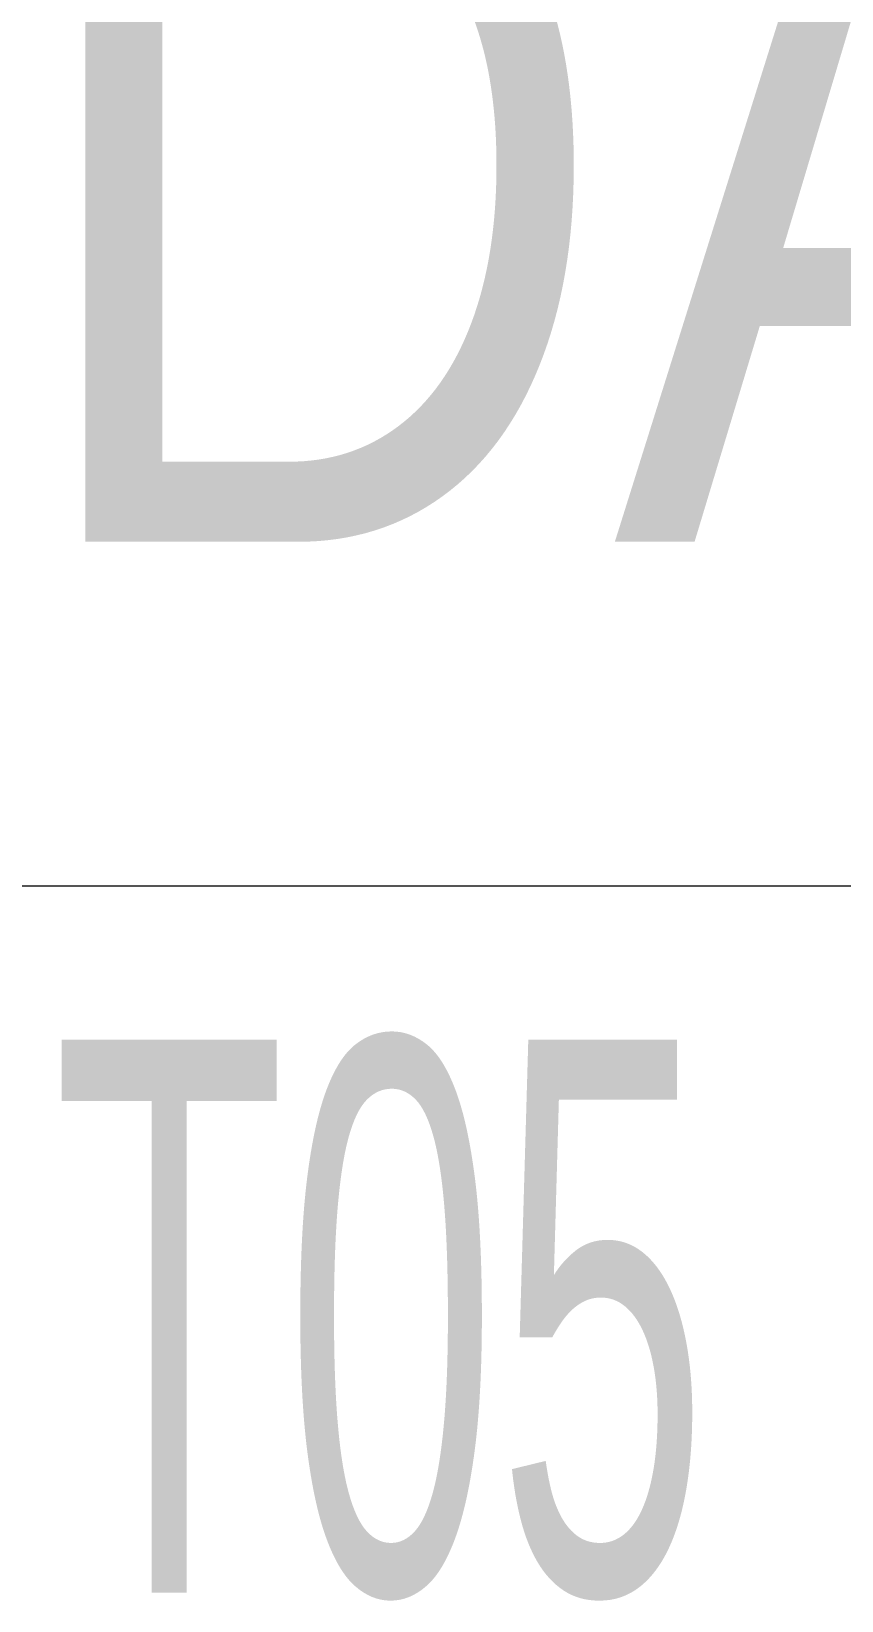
# Model space of a CAD drawing. Extents: x -9058 to 11890, y 0 to 4205.
# Drawn here: x 9750.1 to 9816, y 2404.1 to 2531.7 of the extents above; entities that cross this region are included whole.
import ezdxf
from ezdxf.enums import TextEntityAlignment as Align

# ---------------------------------------------------------------- set-up
doc = ezdxf.new("R2010")
doc.units = 0
doc.header["$MEASUREMENT"] = 0
doc.layers.get('0').update_dxf_attribs({"color": 9, "lineweight": 9})
doc.layers.add('M-TEFRIS2-015', color=129, linetype='Continuous', lineweight=9)
doc.layers.add('M-TEFRIS2-015 @ 20', color=129, linetype='Continuous', lineweight=9)
doc.styles.add('Arial', font='arial.ttf', dxfattribs={"height": 2.5})
doc.styles.add('MuuM_TEXT-STANDART', font='ARIALN.TTF')

# ---------------------------------------------------------------- blocks, each defined once
blk = doc.blocks.new('0a_roomno2')
blk.add_lwpolyline([(0, -5), (30, -5)])
at = {"style": 'Arial'}
blk.add_attdef('ODANO', (0, 1.505), '', height=3, dxfattribs=at)
blk.add_attdef('MEKANADI', text='', height=3, dxfattribs=at).set_placement((0.525, -4.75), align=Align.BOTTOM_LEFT)
at = {"style": 'MuuM_TEXT-STANDART', "width": 0.6}
for tag, p in [('YER01', (15, -7)), ('TAVAN01', (20.625, -7)), ('DUVAR01', (26.25, -7)), ('YER02', (15, -10.375)), ('TAVAN02', (20.625, -10.375)), ('DUVAR02', (26.25, -10.375)), ('YER03', (15, -13.75)), ('TAVAN03', (20.625, -13.75)), ('DUVAR03', (26.25, -13.75))]:
    blk.add_attdef(tag, text='', height=2.25, dxfattribs=at).set_placement(p, align=Align.MIDDLE_CENTER)
at = {"style": 'MuuM_TEXT-STANDART'}
blk.add_attdef('M2', text='', height=2.25, dxfattribs=at).set_placement((1.3231, -7.8046), align=Align.MIDDLE_LEFT)
at = {"style": 'MuuM_TEXT-STANDART', "width": 0.6}
blk.add_attdef('TEMIZTAVANYUKSEKLIGI', text='', height=2.25, dxfattribs=at).set_placement((2.7, -13.1619), align=Align.MIDDLE_LEFT)
blk = doc.blocks.new('*U681')
at = {"layer": 'M-TEFRIS2-015 @ 20'}
ref = blk.add_blockref('0a_roomno2', (9366, 2562.2), dxfattribs=dict(at, xscale=20, yscale=20, zscale=20))
ref.add_attrib('MEKANADI', 'SAT.MÜD.ODASI', dxfattribs={"layer": '0', "height": 60, "style": 'Arial', "width": 0.8}).set_placement((9376.5, 2472.2), align=Align.BOTTOM_LEFT)
ref.add_attrib('TAVAN01', 'T05', dxfattribs={"layer": '0', "height": 45, "style": 'MuuM_TEXT-STANDART', "width": 0.6}).set_placement((9778.5, 2427.2), align=Align.MIDDLE_CENTER)

msp = doc.modelspace()

# ---------------------------------------------------------------- block references
at = {"layer": 'M-TEFRIS2-015', "color": 6}
msp.add_blockref('*U681', (0, 0), dxfattribs=at)

doc.saveas('drawing.dxf')
